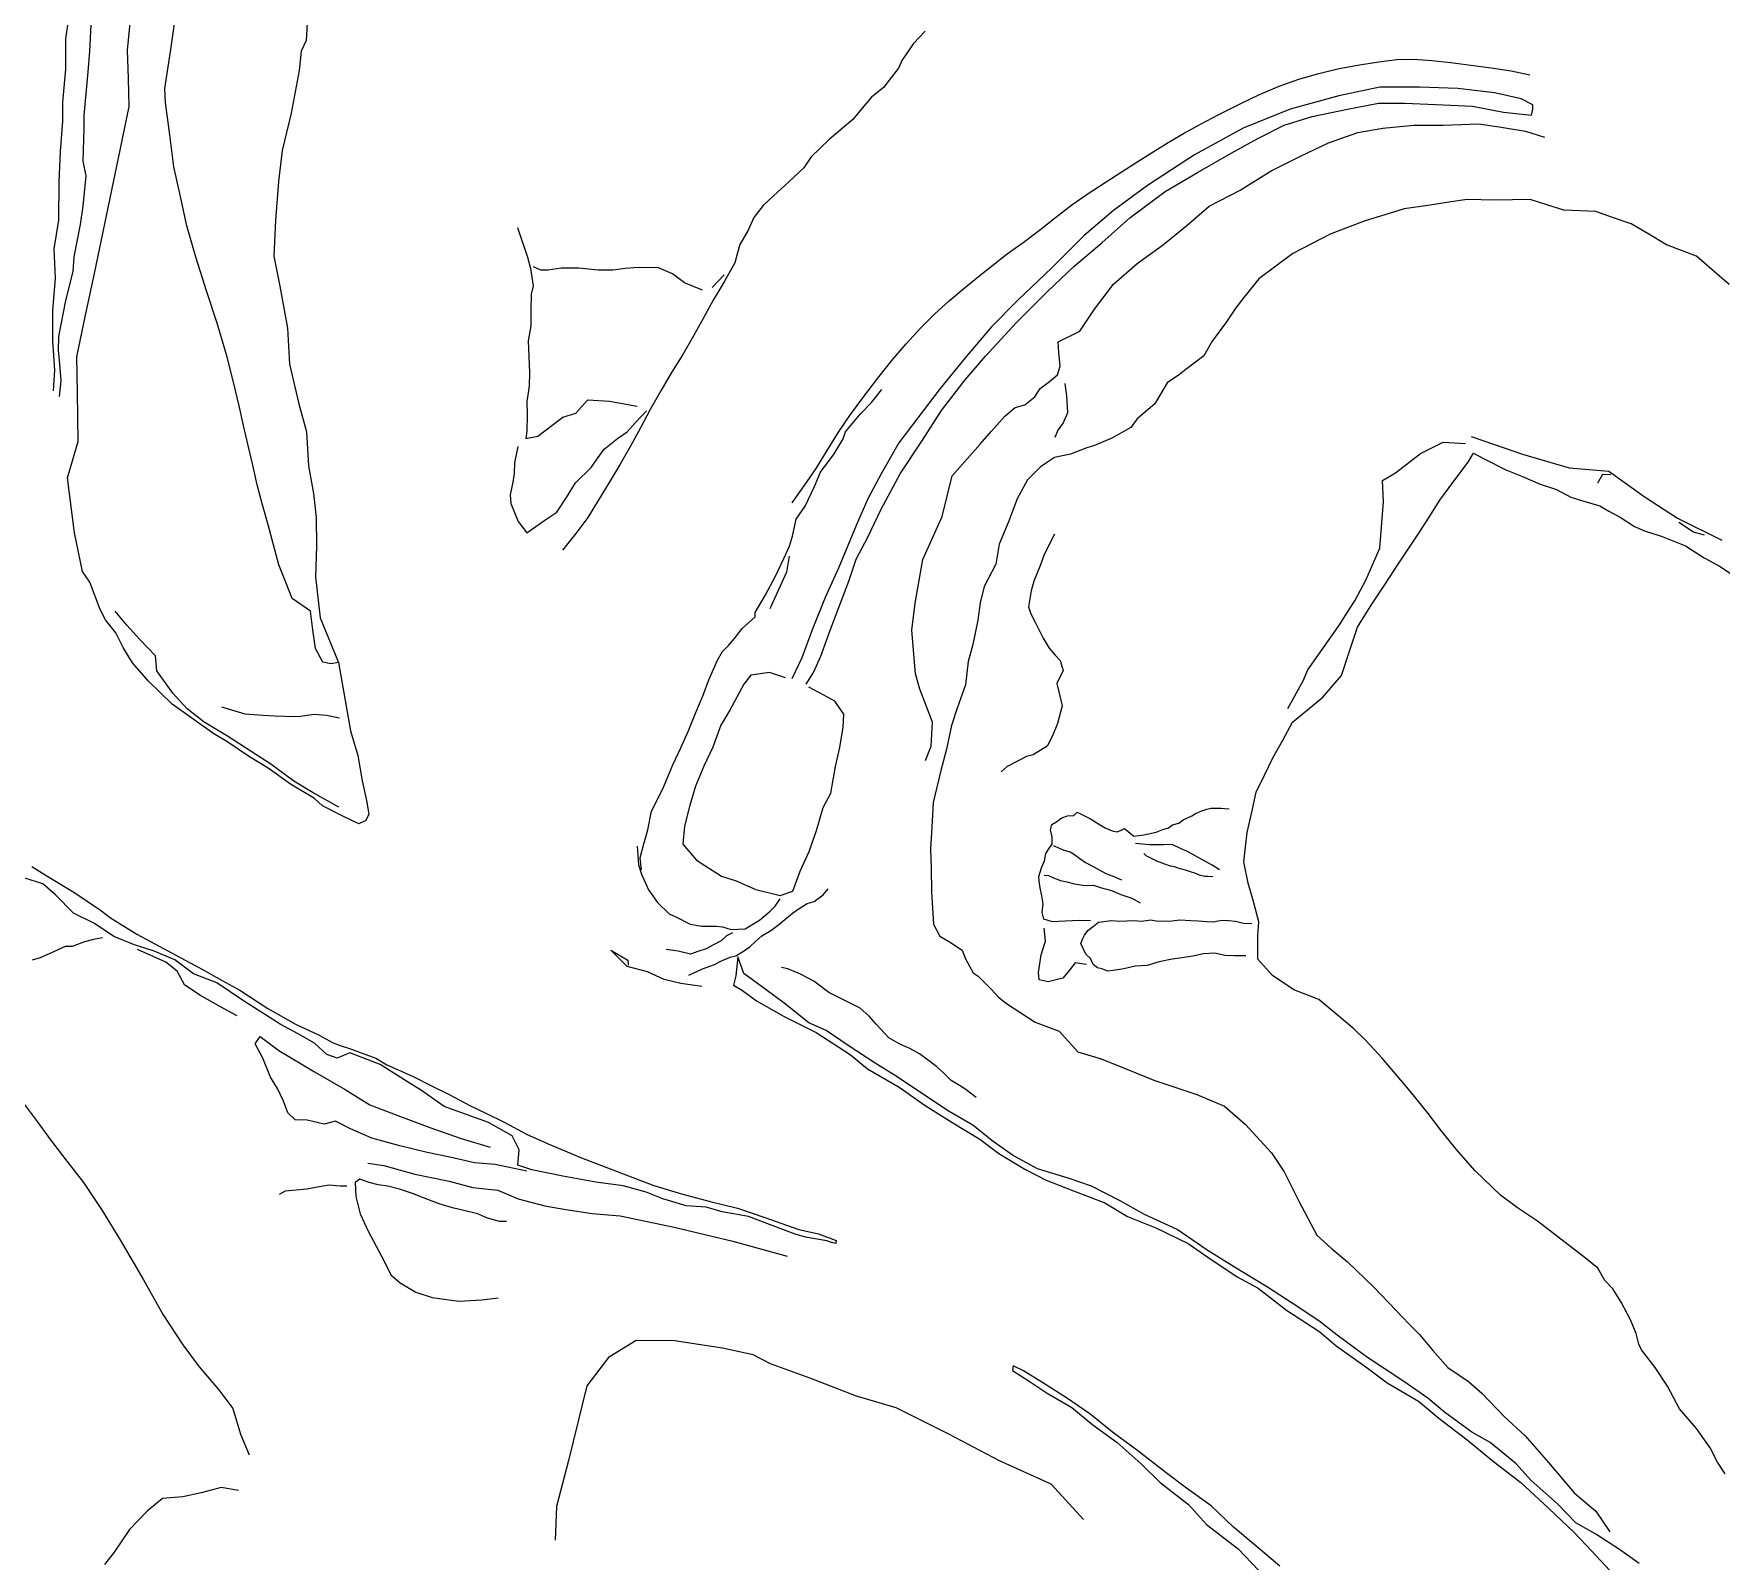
# Model space of a CAD drawing. Extents: x 683321 to 688873, y 7661944 to 7668387.
# Drawn here: x 686854.2 to 687141, y 7665844.4 to 7666104.1 of the extents above; entities that cross this region are included whole.
import ezdxf

# ---------------------------------------------------------------- set-up
doc = ezdxf.new("R2010")
doc.units = 0
doc.header["$MEASUREMENT"] = 0
doc.layers.add('01 CRESTA_Line', color=3, linetype='Continuous', lineweight=20)

msp = doc.modelspace()

# ---------------------------------------------------------------- linework, layer by layer
at = {"layer": '01 CRESTA_Line'}
for points in [[(686860.15, 7666106.74, 4106.37), (686859.64, 7666103.22, 4106.79), (686859.62, 7666098.04, 4107.28), (686859.11, 7666092.41, 4107.68), (686859.15, 7666089.18, 4108.08), (686858.75, 7666084.02, 4108.66), (686858.51, 7666078.88, 4109.19), (686858.46, 7666072.38, 4109.84), (686857.67, 7666067.52, 4110.45), (686857.88, 7666062.5, 4110.98), (686857.43, 7666057.03, 4111.65), (686857.42, 7666051.87, 4112.13), (686857.78, 7666046.88, 4112.65), (686857.56, 7666043.36, 4113.14)], [(686858.64, 7666042.42, 4113.04), (686858.92, 7666045.06, 4112.74), (686858.65, 7666047.9, 4112.46), (686858.44, 7666050.26, 4112.27), (686858.48, 7666052.61, 4112.19), (686859.68, 7666058.73, 4111.24), (686860.93, 7666063.66, 4110.28), (686861.13, 7666066.16, 4110.08), (686862.21, 7666071.62, 4109.33), (686862.63, 7666074.73, 4108.8), (686863.13, 7666079.91, 4108.13), (686862.67, 7666082.43, 4108.33), (686862.82, 7666087.96, 4107.51), (686862.81, 7666090.19, 4107.5), (686863.5, 7666097.58, 4106.58), (686863.75, 7666101.1, 4106.26), (686864.08, 7666106.66, 4105.73)], [(686900.78, 7666106.83, 4132.14), (686900.52, 7666102.94, 4132.47), (686899.66, 7666101.08, 4132.37), (686899.35, 7666097.82, 4132.31), (686897.98, 7666090.59, 4132.29), (686896.44, 7666084.24, 4132.03), (686895.83, 7666078.96, 4131.54), (686895.34, 7666072.36, 4130.88), (686895.04, 7666066.25, 4130.34), (686896.07, 7666061.14, 4129.77), (686897.36, 7666053.99, 4129.19), (686897.73, 7666047.9, 4128.93), (686899.31, 7666041.18, 4128.47), (686900.58, 7666036.39, 4128.12), (686900.96, 7666030.59, 4127.46), (686901.76, 7666025.9, 4127.17), (686902.22, 7666021.83, 4126.83), (686902.29, 7666017, 4126.22), (686902.14, 7666011.77, 4125.85), (686902.92, 7666004.79, 4125.19), (686906.05, 7665997.17, 4124.63), (686908.05, 7665985.6, 4124.89), (686909.3, 7665981.38, 4124.86), (686910.08, 7665977.09, 4124.86), (686910.79, 7665973.71, 4124.83), (686911.19, 7665971.43, 4124.71), (686910.67, 7665970.35, 4124.4), (686909.47, 7665969.79, 4123.89), (686906.74, 7665971.08, 4123.52), (686903.3, 7665972.84, 4123.16), (686901.97, 7665974.07, 4123.53), (686897.85, 7665976.5, 4122.93), (686894.08, 7665979.24, 4122.45), (686890.9, 7665981.14, 4122.08), (686887.04, 7665983.75, 4121.65), (686884.87, 7665985.06, 4121.18), (686881.11, 7665987.7, 4120.64), (686877.77, 7665990.11, 4120.06), (686873.72, 7665994, 4119.56), (686871.01, 7665997.14, 4119.07), (686869.43, 7665999.76, 4118.71), (686868.2, 7666002.22, 4119.11), (686866.45, 7666004.46, 4118.78), (686865.54, 7666006.17, 4117.41), (686863.76, 7666010.82, 4117.36), (686862.51, 7666012.67, 4117.36), (686861.17, 7666019.22, 4117.13), (686859.97, 7666028.6, 4116.59), (686861.77, 7666034.78, 4116.19), (686861.67, 7666043.09, 4115.65), (686861.57, 7666049.14, 4115.29), (686863.05, 7666056.23, 4114.85), (686864.54, 7666063.32, 4114.39), (686866.02, 7666070.4, 4113.87), (686867.5, 7666077.49, 4113.35), (686868.99, 7666084.58, 4112.77), (686870.47, 7666091.67, 4112.16), (686870.33, 7666096.48, 4111.77), (686870.18, 7666101.3, 4111.41), (686870.84, 7666108.12, 4110.96)], [(686906.05, 7665997.17, 4124.63), (686904.74, 7665996.94, 4124.66), (686903.38, 7665997.27, 4124.59), (686902.1, 7665999.56, 4124.68), (686901.69, 7666002.73, 4124.92), (686901.27, 7666005.9, 4125.15), (686898.16, 7666008.09, 4123.44), (686897.03, 7666010.94, 4123.38), (686895.9, 7666013.79, 4123.31), (686894.98, 7666017.18, 4122.81), (686894.06, 7666020.58, 4122.31), (686893.13, 7666023.98, 4121.81), (686892.21, 7666027.37, 4121.31), (686891.45, 7666030.73, 4121.36), (686890.68, 7666034.09, 4121.41), (686889.91, 7666037.45, 4121.46), (686889.15, 7666040.81, 4121.51), (686888.11, 7666045.07, 4121.96), (686887.07, 7666049.34, 4122.42), (686885.39, 7666054.89, 4122.01), (686883.62, 7666060.39, 4121.56), (686881.84, 7666065.89, 4121.24), (686880.28, 7666071.39, 4121.25), (686879.18, 7666076.41, 4120.62), (686878.07, 7666081.43, 4120.58), (686877.35, 7666086.89, 4120.47), (686876.63, 7666092.35, 4120.37), (686876.52, 7666094.78, 4120.31), (686877.56, 7666101.41, 4120.15), (686878.49, 7666108.13, 4120.12)], [(687005.75, 7666104.49, 4138.27), (687003.75, 7666102.41, 4138.55), (687001.76, 7666099.54, 4137.99), (687001.17, 7666098.21, 4137.42), (686999.99, 7666096.67, 4137.05), (686998.66, 7666094.95, 4136.95), (686996.63, 7666093.27, 4136.73), (686995.04, 7666091.41, 4136.42), (686993.46, 7666089.46, 4136.31), (686990.94, 7666087.41, 4135.85), (686989.35, 7666086.04, 4135.38), (686986.34, 7666083.16, 4135.08), (686985.12, 7666081.26, 4135.03), (686982.5, 7666078.86, 4134.68), (686979.98, 7666076.52, 4134.49), (686978.18, 7666074.88, 4133.85), (686976.61, 7666072.85, 4133.36), (686975.67, 7666070.68, 4133), (686974.22, 7666068.24, 4132.35), (686973.83, 7666066.82, 4132.27), (686973.41, 7666065.15, 4132.12), (686971.56, 7666061.91, 4131.87), (686969.72, 7666058.78, 4131.69), (686967.98, 7666055.64, 4131.47), (686966.28, 7666052.61, 4131.24), (686964.52, 7666049.57, 4130.97), (686962.64, 7666046.47, 4130.72), (686960.79, 7666043.34, 4130.48), (686959.02, 7666040.2, 4130.23), (686957.33, 7666037.08, 4129.98), (686955.64, 7666033.94, 4129.73), (686953.89, 7666030.9, 4129.44), (686952.01, 7666027.79, 4129.16), (686950.14, 7666024.7, 4128.9), (686948.38, 7666021.83, 4128.65), (686946.35, 7666019.11, 4128.36), (686944.07, 7666016.27, 4128.02)], [(686983.11, 7666024.34, 4130.15), (686985.18, 7666027.2, 4130.43), (686987.19, 7666030.19, 4130.7), (686989.1, 7666033.24, 4130.91), (686991.02, 7666036.32, 4131.15), (686993.06, 7666039.32, 4131.43), (686995.33, 7666042.39, 4131.76), (686997.7, 7666045.5, 4132.06), (687000.09, 7666048.53, 4132.4), (687002.51, 7666051.36, 4132.71), (687004.93, 7666054, 4133.02), (687007.37, 7666056.43, 4133.29), (687009.81, 7666058.68, 4133.55), (687012.27, 7666060.77, 4133.8), (687014.77, 7666062.78, 4134.02), (687017.23, 7666064.73, 4134.22), (687019.68, 7666066.64, 4134.39), (687022.37, 7666068.6, 4134.56), (687025.14, 7666070.7, 4134.83), (687027.9, 7666072.85, 4135.12), (687030.63, 7666074.98, 4135.38), (687033.41, 7666076.93, 4135.61), (687036.29, 7666078.78, 4135.87), (687039.18, 7666080.62, 4136.14), (687041.89, 7666082.36, 4136.38), (687044.49, 7666084.01, 4136.67), (687047.01, 7666085.6, 4136.91), (687049.63, 7666087.13, 4137.17), (687052.54, 7666088.67, 4137.47), (687055.76, 7666090.37, 4137.81), (687059.13, 7666092.1, 4138.2), (687062.53, 7666093.71, 4138.55), (687065.9, 7666095.16, 4138.85), (687069.23, 7666096.37, 4139.13), (687072.63, 7666097.31, 4139.4), (687076.09, 7666098.13, 4139.66), (687079.51, 7666098.8, 4139.92), (687082.82, 7666099.31, 4140.2), (687085.87, 7666099.71, 4140.46), (687088.76, 7666099.77, 4140.7), (687091.82, 7666099.53, 4140.9), (687095.07, 7666099.15, 4141.07), (687098.47, 7666098.7, 4141.25), (687101.93, 7666098.26, 4141.43), (687105.29, 7666097.75, 4141.59), (687108.49, 7666097.08, 4141.77)], [(686985.5, 7665993.5, 4130.09), (686986.75, 7665995.5, 4130.07), (686988, 7665998.25, 4130.18), (686989.5, 7666002.5, 4130.17), (686991.25, 7666007, 4130.22), (686992.75, 7666011, 4130.27), (686994, 7666014.75, 4130.26), (686996, 7666018.5, 4130.41), (686998.25, 7666023.25, 4130.6), (687001.5, 7666029.25, 4130.99), (687005.25, 7666035, 4131.53), (687008.5, 7666040, 4131.9), (687012.5, 7666045.25, 4132.16), (687016, 7666049.25, 4132.52), (687021.25, 7666055, 4133.08), (687026.5, 7666060.25, 4133.62), (687031, 7666064.5, 4134.27), (687035.75, 7666068.5, 4134.67), (687040.5, 7666072.75, 4134.99), (687046.5, 7666077.25, 4135.49), (687052, 7666080.5, 4135.84), (687057.75, 7666083.75, 4136.33), (687062.25, 7666086.25, 4136.74), (687066.75, 7666088.5, 4137.02), (687071.5, 7666090, 4137.41), (687077.5, 7666091.25, 4137.82), (687082.75, 7666092.25, 4138.21), (687087.25, 7666092.25, 4138.64), (687093.75, 7666092, 4138.97), (687098.75, 7666091.75, 4138.98), (687104, 7666090.75, 4139.43), (687108.75, 7666090.25, 4139.47), (687109, 7666091.25, 4139.55), (687109, 7666092, 4139.6), (687107, 7666093, 4139.53), (687102.5, 7666094, 4139.49), (687096.25, 7666094.75, 4139.17), (687089.75, 7666095, 4138.79), (687083, 7666095, 4138.25), (687076, 7666093.5, 4137.68), (687067.75, 7666091.25, 4137.14), (687059.75, 7666088, 4136.44), (687051.5, 7666083.5, 4135.85), (687043.5, 7666078.25, 4135.36), (687037.75, 7666074, 4134.97), (687032.75, 7666069.75, 4134.5), (687027.25, 7666064.25, 4133.96), (687021.5, 7666058.75, 4133.49), (687017, 7666054.25, 4132.9), (687012.5, 7666049, 4132.28), (687008.25, 7666043.75, 4131.84), (687004.5, 7666038.75, 4131.61), (687001.25, 7666034.5, 4131.29), (686998.25, 7666029.25, 4130.89), (686996, 7666025, 4130.77), (686994, 7666020.5, 4130.5), (686991, 7666013.25, 4130.26), (686988.75, 7666008.25, 4130.32), (686986.5, 7666002.75, 4130.23), (686984.75, 7665998, 4130.22), (686983.08, 7665994.39, 4130.15)], [(687005.78, 7665980.55, 4141.43), (687006.76, 7665982.98, 4142.07), (687006.99, 7665987.06, 4142.57), (687004.82, 7665992.63, 4143.11), (687004.1, 7665995.25, 4142.78), (687003.47, 7666002.67, 4142.06), (687004.02, 7666007.3, 4142.15), (687005.33, 7666014.68, 4142.84), (687008.59, 7666022.03, 4141.87), (687010.29, 7666028.9, 4142.22), (687015.05, 7666034.32, 4142.52), (687016.98, 7666036.5, 4143.17), (687019.27, 7666039.05, 4143.25), (687021.01, 7666040.52, 4143.23), (687022.69, 7666041, 4143.32), (687024.38, 7666042.37, 4143.57), (687025.28, 7666043.77, 4143.73), (687026.87, 7666044.95, 4143.68), (687028.23, 7666046.11, 4143.78), (687028.67, 7666047.54, 4142.87), (687028.42, 7666049.9, 4141.73), (687028.32, 7666051.7, 4140.79), (687032, 7666053.5, 4139.96), (687034.5, 7666057.25, 4139.67), (687037.75, 7666061.5, 4139.81), (687041.75, 7666065, 4139.95), (687046.25, 7666068.25, 4139.94), (687050.25, 7666071.5, 4139.95), (687054, 7666074.75, 4139.87), (687059.25, 7666077.5, 4139.89), (687064.5, 7666080.75, 4139.86), (687069.5, 7666083.25, 4139.79), (687074.25, 7666085.5, 4139.82), (687079.25, 7666087.25, 4139.82), (687083.5, 7666088, 4139.9), (687088.75, 7666088.5, 4139.89), (687093.75, 7666088.5, 4139.89), (687099.75, 7666088.75, 4139.94), (687103.25, 7666088.25, 4139.99), (687107.75, 7666087.5, 4140.06), (687111, 7666086.5, 4140.11)], [(687142.38, 7666061.42, 4149.99), (687139.88, 7666063.6, 4150.01), (687136.83, 7666066.23, 4149.99), (687131.69, 7666068.19, 4149.87), (687128.7, 7666069.97, 4149.8), (687125.72, 7666071.74, 4149.75), (687122.7, 7666072.79, 4149.71), (687119.68, 7666073.83, 4149.68), (687114.26, 7666074.09, 4149.68), (687111.39, 7666074.99, 4149.73), (687108.53, 7666075.89, 4149.8), (687105.52, 7666075.82, 4149.85), (687102.51, 7666075.76, 4149.91), (687097.85, 7666075.89, 4149.96), (687094.71, 7666075.41, 4149.97), (687091.57, 7666074.93, 4149.95), (687087.14, 7666074.32, 4149.87), (687083.83, 7666073.31, 4149.84), (687080.51, 7666072.29, 4149.88), (687077.52, 7666071.13, 4149.95), (687074.53, 7666069.97, 4150.03), (687071.36, 7666068.35, 4150.1), (687068.2, 7666066.73, 4150.14), (687065.31, 7666064.56, 4150.16), (687062.43, 7666062.38, 4150.16), (687059.87, 7666059.25, 4150.11), (687058.5, 7666057.47, 4150.07), (687056.94, 7666055.07, 4150), (687054.51, 7666051.78, 4149.9), (687053.11, 7666049.3, 4149.84), (687049.81, 7666046.8, 4149.77), (687048.96, 7666046.15, 4149.75), (687046.86, 7666044.73, 4149.68), (687045.55, 7666042.51, 4149.58), (687044.75, 7666041.15, 4149.54), (687041.78, 7666038.58, 4149.41), (687040.65, 7666037.15, 4149.35), (687037.43, 7666035.32, 4149.27), (687034.5, 7666034.1, 4149.23), (687033.18, 7666033.69, 4149), (687030.4, 7666032.61, 4148.95), (687027.73, 7666032.05, 4149.05), (687025.32, 7666030.44, 4148.28), (687023.13, 7666028.23, 4147.86), (687021.35, 7666024.98, 4147.5), (687019.87, 7666021.08, 4147.37), (687018.28, 7666017.31, 4147.2), (687017.72, 7666013.91, 4147.1), (687015.76, 7666010.09, 4147.05), (687015.07, 7666007.33, 4146.73), (687014.7, 7666004.4, 4146.93), (687013.83, 7666000.23, 4146.34), (687013.05, 7665997.35, 4146.39), (687012.56, 7665993.41, 4145.89), (687011.19, 7665989.45, 4145.58), (687010.19, 7665986.49, 4145.23), (687009.38, 7665982.44, 4144.4), (687008.39, 7665978.81, 4144.28), (687007.06, 7665973.41, 4143.65), (687006.87, 7665969.2, 4143.19), (687006.61, 7665965.54, 4143.15), (687006.77, 7665962.22, 4142.31), (687006.83, 7665958.19, 4142.09), (687007.14, 7665952.7, 4141.34), (687008.24, 7665950.68, 4141.35), (687009.84, 7665949.7, 4142.05), (687011.99, 7665948.3, 4142.64), (687012.6, 7665946.79, 4142.69), (687013.91, 7665944.41, 4142.47), (687014.75, 7665943.87, 4142.64), (687017.02, 7665941.59, 4142.88), (687018.2, 7665940.31, 4143.05), (687019.52, 7665939.21, 4142.64), (687024.4, 7665936.07, 4142.41), (687028.52, 7665934.54, 4143.11), (687031.68, 7665931.02, 4142.59), (687035.64, 7665929.83, 4143.42), (687040.01, 7665928.09, 4144.18), (687044.61, 7665926.17, 4144.57), (687051.87, 7665923.75, 4145.15), (687056.58, 7665921.78, 4145.53), (687060.17, 7665918.67, 4145.61), (687064.57, 7665913.85, 4145.64), (687066.74, 7665910.63, 4145.59), (687068.08, 7665907.88, 4145.53), (687069.2, 7665905.65, 4145.9), (687072.26, 7665899.86, 4145.9), (687074.72, 7665897.65, 4145.85), (687077.51, 7665895.33, 4145.8), (687081.98, 7665891.02, 4145.84), (687085.76, 7665887.05, 4145.44), (687087.92, 7665884.75, 4145.41), (687089.75, 7665882.95, 4145.39), (687092, 7665880.25, 4145.36), (687094.53, 7665877.38, 4145.28), (687098.04, 7665875, 4145.23), (687100.31, 7665872.99, 4145.12), (687104.14, 7665869.03, 4144.94), (687107.67, 7665865.72, 4145.11), (687111.65, 7665861.2, 4145.42), (687115.99, 7665856.06, 4146.03), (687119.67, 7665852.95, 4146.6), (687122.09, 7665849.42, 4146.78)], [(686936.43, 7666071.13, 4131.24), (686938.17, 7666066.07, 4131.21), (686938.65, 7666064.18, 4132.11), (686939.09, 7666061.23, 4132.34), (686938.76, 7666059.79, 4132.45), (686938.7, 7666057.05, 4133.07), (686938.71, 7666054.44, 4133.14), (686938.24, 7666051.84, 4133.25), (686938.39, 7666049.17, 4133.62), (686938.47, 7666046.49, 4133.7), (686938.41, 7666044.16, 4133.87), (686938.01, 7666041.56, 4133.84), (686938.09, 7666039.23, 4133.01), (686938.06, 7666036.49, 4132.57), (686937.85, 7666035.28, 4132.42), (686939.89, 7666035.67, 4131.57), (686942.03, 7666037.29, 4130.65), (686944.18, 7666038.9, 4130.54), (686946.38, 7666039.55, 4130.5), (686948.4, 7666041.86, 4130.45), (686952.11, 7666041.59, 4130.42), (686956.8, 7666040.75, 4130.4)], [(686967.87, 7666060.46, 4131.61), (686964.85, 7666061.72, 4131.88), (686962.77, 7666063.23, 4131.81), (686960.41, 7666064.27, 4131.36), (686956.93, 7666064.31, 4131.52), (686954.83, 7666064.14, 4131.55), (686952.67, 7666063.89, 4131.56), (686950.13, 7666063.87, 4131.44), (686946.86, 7666064.2, 4131.41), (686943.88, 7666064.19, 4131.41), (686941.65, 7666063.88, 4131.78), (686940.41, 7666063.88, 4131.98), (686939.16, 7666064.42, 4131.74)], [(686969.53, 7666060.94, 4131.3), (686971.57, 7666063.11, 4130.44)], [(686957.52, 7665961.92, 4131.61), (686957.3, 7665963.96, 4132.45), (686957.94, 7665966.36, 4131.68), (686958.58, 7665968.77, 4131.04), (686959.2, 7665971.89, 4130.76), (686961.14, 7665975.7, 4130.04), (686962.84, 7665979.81, 4130.29), (686964.18, 7665982.68, 4130.2), (686965.46, 7665985.46, 4130.38), (686966.76, 7665988.7, 4129.73), (686967.98, 7665991.65, 4129.63), (686968.98, 7665994.23, 4130), (686970.42, 7665997.57, 4130.13), (686971.28, 7665999.05, 4130.06), (686972.29, 7666000.08, 4130.33), (686973.31, 7666001.27, 4130.15), (686974.64, 7666002.96, 4130.13), (686976.85, 7666004.97, 4130.16), (686976.81, 7666005.66, 4130.16), (686978.56, 7666008.58, 4130.07), (686980.32, 7666011.85, 4130.16), (686981.7, 7666014.85, 4130.22), (686982.66, 7666016.94, 4130.3), (686983.21, 7666018.66, 4130.18), (686983.82, 7666021.56, 4129.96), (686985.33, 7666023.75, 4129.95), (686986.9, 7666027.11, 4130.03), (686987.93, 7666029.56, 4130.36), (686990.26, 7666032.66, 4130.73), (686991.78, 7666035.2, 4130.71), (686992.21, 7666036.38, 4131.05), (686994.74, 7666039.48, 4131.44), (686996.63, 7666041.4, 4131.3), (686998.39, 7666043.58, 4131.4)], [(687029.45, 7666044.64, 4143.93), (687029.72, 7666042.49, 4144.14), (687029.89, 7666039.63, 4144.27), (687029.19, 7666037.93, 4144.76), (687028.25, 7666036.67, 4145.11), (687027.74, 7666035.42, 4145.68)], [(686936.52, 7666033.9, 4131.85), (686935.96, 7666031.13, 4130.23), (686935.88, 7666029.33, 4128.74), (686935.64, 7666027.82, 4128.6), (686935.2, 7666025.7, 4128.4), (686935.33, 7666024.2, 4128.26), (686936.59, 7666021.15, 4127.96), (686938.04, 7666019.22, 4127.74), (686941.08, 7666021.38, 4127.4), (686943.13, 7666022.77, 4127.61), (686944.79, 7666025.21, 4127.86), (686946.3, 7666027.73, 4128.1), (686948.97, 7666030.31, 4128.42), (686950, 7666031.81, 4128.57), (686951.18, 7666033.43, 4128.74), (686953.43, 7666035.28, 4129.48), (686955.06, 7666036.39, 4129.86), (686956.53, 7666037.97, 4130.04), (686958.35, 7666039.96, 4130.55)], [(687098.52, 7666035.63, 4159.72), (687100.47, 7666034.95, 4159.42), (687107.24, 7666032.62, 4159.34), (687115.17, 7666030.25, 4159.42), (687121.93, 7666029.72, 4159.61), (687127.93, 7666025.4, 4159.24), (687133.6, 7666021.75, 4159.31), (687141.09, 7666017.99, 4160.08)], [(687141.7, 7665859.27, 4160.99), (687140.38, 7665861.25, 4160.94), (687139.13, 7665863.69, 4160.54), (687136.83, 7665866.96, 4160.39), (687133.93, 7665870.3, 4160.32), (687131.87, 7665874.17, 4161.05), (687129.8, 7665877.34, 4161.13), (687127.45, 7665880.36, 4160.98), (687127.02, 7665881.3, 4161.08), (687126.57, 7665883.12, 4161.24), (687125.56, 7665885.45, 4161.4), (687124, 7665888.43, 4161.66), (687122.6, 7665890.73, 4162.02), (687121.21, 7665892.13, 4161.74), (687120.04, 7665894.25, 4162.07), (687117.65, 7665896.14, 4162.59), (687113.73, 7665899.19, 4162.13), (687109.81, 7665902.23, 4161.67), (687106.38, 7665904.49, 4161.72), (687103.51, 7665906.66, 4162.01), (687099.18, 7665910.76, 4162.08), (687095.97, 7665914.47, 4162.07), (687093.36, 7665917.67, 4162.11), (687091.03, 7665920.73, 4161.88), (687088.16, 7665924.34, 4161.65), (687083.37, 7665929.93, 4161.39), (687080.61, 7665932.93, 4161.2), (687078.56, 7665934.93, 4161.17), (687075.72, 7665937.28, 4160.98), (687072.63, 7665939.9, 4161.18), (687068.35, 7665941.54, 4161.01), (687064.75, 7665944, 4161.2), (687062.27, 7665946.77, 4161.8), (687062.24, 7665950.7, 4161.23), (687062.43, 7665953.09, 4160.97), (687061.54, 7665956.56, 4161.73), (687060.64, 7665959.7, 4161.93), (687059.88, 7665963.3, 4161.85), (687060.43, 7665968.29, 4162.03), (687061.22, 7665971.73, 4161.98), (687062, 7665975.17, 4161.93), (687063.41, 7665978.06, 4161.98), (687064.82, 7665980.96, 4162.04), (687066.48, 7665983.99, 4162.08), (687068.13, 7665987.02, 4162.11), (687070.72, 7665989.16, 4162.14), (687073.3, 7665991.31, 4162.17), (687076.48, 7665994.99, 4162.23), (687077.84, 7665999.09, 4162.11), (687079.2, 7666003.18, 4161.98), (687081.65, 7666007.1, 4161.39), (687083.87, 7666010.5, 4161.43), (687086.08, 7666013.9, 4161.47), (687087.79, 7666016.46, 4161.54), (687089.51, 7666019.02, 4161.61), (687091.35, 7666021.9, 4161.64), (687093.19, 7666024.78, 4161.66), (687095.59, 7666028.01, 4161.58), (687097.99, 7666031.24, 4161.5), (687098.9, 7666032.75, 4161.34), (687100.71, 7666031.8, 4161.71), (687104.41, 7666029.92, 4161.2), (687107.25, 7666028.78, 4161.43), (687110.25, 7666027.49, 4161.39), (687113, 7666026.57, 4160.97), (687115.43, 7666025.29, 4161.34), (687117.67, 7666024.63, 4161.51), (687120.39, 7666023.82, 4161.23), (687121.93, 7666022.92, 4161.16), (687123.85, 7666021.91, 4161.3), (687126.25, 7666020.33, 4161.12), (687127.99, 7666019.58, 4161.24), (687130.95, 7666018.58, 4161.55), (687134.96, 7666017.03, 4161.62), (687138.09, 7666014.99, 4161.5), (687140.73, 7666013.56, 4161.51), (687143.21, 7666011.92, 4161.79)], [(687067.35, 7665989.39, 4159.93), (687069.96, 7665994.06, 4159.63), (687070.74, 7665995.94, 4159.77), (687076.01, 7666003.44, 4159.61), (687078.81, 7666007.8, 4159.61), (687080.6, 7666011.21, 4159.6), (687082.99, 7666016.63, 4159.71), (687083.63, 7666024.49, 4159.72), (687083.42, 7666028.13, 4159.65), (687085.64, 7666029.41, 4159.66), (687089.88, 7666032.74, 4159.7), (687093.74, 7666034.66, 4160.14), (687097.56, 7666034.43, 4160.78)], [(687122.27, 7666029.09, 4160.09), (687120.85, 7666029.12, 4159.99), (687119.96, 7666027.65, 4159.82)], [(687138.16, 7666018.86, 4159.87), (687136.27, 7666019.33, 4159.7), (687133.8, 7666020.98, 4159.44)], [(687027.7, 7666019.01, 4148.73), (687025.93, 7666015.54, 4148.6), (687025.35, 7666013.81, 4148.56), (687024.18, 7666010.99, 4148.61), (687023.75, 7666009.36, 4148.49), (687023.29, 7666006.65, 4148.59), (687023.68, 7666005.45, 4148.48), (687024.48, 7666003.91, 4148.56), (687025.79, 7666001.3, 4148.55), (687026.82, 7665999.65, 4148.32), (687027.81, 7665998.46, 4148.18), (687028.69, 7665997.52, 4148.24), (687029.15, 7665995.82, 4148.16), (687028.12, 7665993.61, 4148.74), (687028.49, 7665992, 4147.97), (687029.03, 7665989.83, 4147.24), (687028.24, 7665986.83, 4147.14), (687027.35, 7665984.7, 4146.75), (687026.46, 7665982.97, 4146.38), (687024.09, 7665981.47, 4146.39), (687022.94, 7665981.2, 4146.18), (687019.67, 7665979.49, 4146.63), (687018.62, 7665978.58, 4146.09)], [(686982.62, 7666015.25, 4130.27), (686982.19, 7666012.53, 4130.27), (686980.77, 7666009.41, 4130.23), (686979.34, 7666006.3, 4130.19)], [(686906.11, 7665972.61, 4123.93), (686901.7, 7665975.06, 4123.41), (686898.45, 7665977.01, 4122.88), (686894.55, 7665979.9, 4122.41), (686891.21, 7665982.04, 4122), (686887.15, 7665984.68, 4121.24), (686883.19, 7665987.04, 4120.79), (686880.34, 7665989.34, 4120.31), (686877.88, 7665991.96, 4119.9), (686875.18, 7665995.76, 4118.96), (686874.93, 7665998.34, 4118.85), (686872.26, 7666001.08, 4118.86), (686870.08, 7666003.56, 4119.16), (686868.06, 7666005.94, 4118.83)], [(686981.99, 7665994.59, 4130.2), (686979.29, 7665995.49, 4130.18), (686976.11, 7665995.03, 4130.02), (686974.91, 7665993.48, 4129.73), (686972.53, 7665989.07, 4130.01), (686971.03, 7665986.54, 4130.07), (686969.64, 7665982.78, 4130.1), (686968.1, 7665979.54, 4130.12), (686966.69, 7665976.16, 4130.21), (686965.69, 7665972.7, 4130.17), (686964.84, 7665969.39, 4130.41), (686964.56, 7665966.3, 4130.66), (686966.87, 7665963.6, 4130.38), (686971.14, 7665960.88, 4130.39), (686973.63, 7665960.09, 4130.31), (686976.96, 7665958.62, 4130.33), (686981.06, 7665957.57, 4130.34), (686983.24, 7665958.31, 4130.37), (686984.47, 7665961.7, 4130.34), (686986.01, 7665965.09, 4130.21), (686987.24, 7665968.65, 4130.19), (686988.37, 7665972.56, 4130.1), (686989.71, 7665974.97, 4130.26), (686990.47, 7665979.51, 4130.4), (686991.21, 7665982.74, 4130.23), (686991.82, 7665986.21, 4130.09), (686991.93, 7665988.4, 4130.17), (686990.36, 7665990.64, 4130.16), (686988.52, 7665991.64, 4129.95), (686985.95, 7665992.98, 4129.95)], [(686886.13, 7665989.64, 4121.81), (686890.14, 7665988.45, 4122.04), (686893.18, 7665988.26, 4122.4), (686895.19, 7665988.11, 4122.63), (686896.89, 7665988.08, 4122.72), (686899.17, 7665988.02, 4122.71), (686901.87, 7665988.38, 4122.94), (686904.01, 7665988.24, 4122.93), (686906.22, 7665987.8, 4122.78)], [(687033.83, 7665953.27, 4153.53), (687032.03, 7665953.32, 4153.13), (687029.51, 7665953.2, 4152.59), (687027.34, 7665953.1, 4151.89), (687025.9, 7665953.57, 4151.18), (687025.63, 7665954.68, 4151.2), (687025.77, 7665956.16, 4151.56), (687025.54, 7665957.53, 4151.94), (687025.29, 7665958.86, 4151.91), (687025.09, 7665960.03, 4151.81), (687025.05, 7665960.8, 4151.93), (687025.49, 7665962.31, 4151.91), (687025.98, 7665963.49, 4152.11), (687026.26, 7665964.74, 4152.52), (687026.87, 7665965.7, 4151.98), (687027.33, 7665966.28, 4152.06), (687027.31, 7665967.58, 4151.43), (687027.04, 7665968.73, 4150.52), (687027.24, 7665969.66, 4149.84), (687027.92, 7665970.07, 4149.87), (687028.97, 7665970.78, 4150.28), (687029.93, 7665971.12, 4150.64), (687031.01, 7665971.19, 4150.63), (687031.58, 7665971.74, 4151.36), (687033.93, 7665970.55, 4152.88), (687034.9, 7665969.96, 4153.41), (687036.29, 7665969.08, 4154.17), (687037.49, 7665968.59, 4154.96), (687038.34, 7665968.42, 4155.5), (687039.06, 7665968.69, 4155.88), (687039.6, 7665968.95, 4156.21), (687041.16, 7665967.64, 4157.42), (687042.86, 7665967.87, 4157.98), (687044.97, 7665968.35, 4158.71), (687046.12, 7665968.8, 4158.86), (687047.08, 7665969.07, 4159.08), (687047.77, 7665969.6, 4159.25), (687048.85, 7665969.9, 4159.61), (687049.55, 7665970.43, 4159.69), (687050.19, 7665970.74, 4159.84), (687051.04, 7665971.15, 4160.25), (687051.66, 7665971.54, 4160.32), (687052.73, 7665971.96, 4160.45), (687053.57, 7665972.26, 4160.73), (687054.33, 7665972.44, 4160.99), (687055.07, 7665972.4, 4161), (687055.95, 7665972.41, 4160.91), (687057.4, 7665972.33, 4161.06)], [(686956.79, 7665965.95, 4131.06), (686957.02, 7665962.79, 4131.48), (686957.51, 7665961.22, 4131.3), (686958.69, 7665958.54, 4131.1), (686960.25, 7665956.4, 4131.35), (686962.2, 7665954.49, 4131.43), (686963.38, 7665953.96, 4131.24), (686965.78, 7665952.69, 4131.45), (686967.75, 7665952.38, 4131.44), (686970.23, 7665952.38, 4130.95), (686971.3, 7665952.23, 4130.64), (686972.78, 7665951.8, 4130.26), (686975.16, 7665951.92, 4129.6), (686977.6, 7665953.41, 4129.8), (686979.38, 7665954.92, 4129.47), (686980.22, 7665955.79, 4130.16), (686981.11, 7665957.04, 4130.38)], [(687027.54, 7665966.1, 4152.07), (687028.52, 7665965.65, 4152.49), (687029.27, 7665965.31, 4152.85), (687030.36, 7665964.99, 4152.89), (687030.95, 7665964.65, 4153), (687032, 7665963.88, 4153.19), (687033, 7665963.2, 4153.25), (687034.4, 7665962.43, 4153.43), (687036.42, 7665961.32, 4153.62), (687037.7, 7665960.86, 4153.76), (687039.07, 7665960.22, 4153.97)], [(687055.75, 7665961.95, 4158.96), (687054.49, 7665962.72, 4158.84), (687053.87, 7665963.08, 4158.82), (687052.77, 7665963.72, 4158.64), (687051.21, 7665964.58, 4158.32), (687050.3, 7665965.05, 4158.21), (687049.25, 7665965.52, 4158.07), (687047.7, 7665966.26, 4157.85), (687046.22, 7665966.21, 4157.72), (687043.88, 7665966.19, 4157.18), (687041.47, 7665966.43, 4156.74)], [(687054.59, 7665960.78, 4158.33), (687053.75, 7665960.82, 4158.31), (687053.27, 7665960.83, 4158.32), (687052.37, 7665961.06, 4158.23), (687051.57, 7665961.4, 4158.08), (687050.81, 7665961.63, 4158.08), (687049.95, 7665961.87, 4157.91), (687049.04, 7665962.11, 4157.76), (687048.11, 7665962.44, 4157.64), (687047.39, 7665962.57, 4157.58), (687046.46, 7665962.89, 4157.41), (687045.12, 7665963.43, 4156.96), (687043.29, 7665964.32, 4156.33), (687042.89, 7665964.74, 4156.35)], [(686853.92, 7665962.51, 4120.97), (686856.66, 7665960.83, 4121.29), (686861.05, 7665958.14, 4121.72), (686865.58, 7665955.08, 4122.02), (686867.27, 7665953.76, 4122.29), (686871.74, 7665950.99, 4122.51), (686874.09, 7665949.76, 4122.82), (686878.48, 7665947.39, 4123.46), (686883.06, 7665944.95, 4123.98), (686886.15, 7665943.21, 4124.22), (686889.24, 7665941.47, 4124.46), (686894.01, 7665938.36, 4124.99), (686898.86, 7665935.65, 4125.57), (686902.64, 7665933.9, 4125.86), (686905.11, 7665932.55, 4125.95), (686906.31, 7665932.08, 4126.05), (686907.91, 7665931.59, 4126.29), (686912.39, 7665929.91, 4126.45), (686914.24, 7665928.79, 4126.8), (686918.63, 7665926.9, 4127), (686921.93, 7665925.17, 4127.37), (686924.83, 7665923.73, 4127.93), (686928.46, 7665921.83, 4127.76), (686931.18, 7665920.55, 4128.8), (686934.2, 7665919.04, 4128.86), (686938.11, 7665916.96, 4129.36), (686942.05, 7665915.2, 4129.68), (686947.33, 7665913, 4130.21), (686950.72, 7665911.7, 4130.47), (686954.11, 7665910.4, 4130.73), (686959.59, 7665908.3, 4131.19), (686964.3, 7665906.87, 4131.44), (686969.19, 7665905.56, 4131.74), (686973.84, 7665904.45, 4132.06), (686978.64, 7665902.78, 4132.46), (686982.14, 7665901.57, 4132.73), (686984.25, 7665900.8, 4133.07), (686987.59, 7665900.07, 4133.2), (686988.97, 7665899.56, 4133.34), (686990.61, 7665898.93, 4133.25), (686990.52, 7665898.41, 4133.27), (686989.8, 7665898.6, 4133.25), (686989.04, 7665898.89, 4133.32), (686985.4, 7665899.52, 4133.01), (686983.64, 7665900.02, 4132.92), (686979.73, 7665901.48, 4132.49), (686975.73, 7665903.03, 4132.28), (686971.24, 7665903.79, 4131.92), (686968.51, 7665904.58, 4131.7), (686965.12, 7665904.86, 4131.32), (686961.16, 7665906.05, 4131.09), (686958.33, 7665907.14, 4131.11), (686954.38, 7665908.26, 4130.98), (686949.76, 7665908.85, 4130.33), (686944.15, 7665909.89, 4129.95), (686938.89, 7665910.96, 4129.43), (686936.48, 7665911.74, 4129.14), (686936.71, 7665914.35, 4129.02), (686935.54, 7665916.74, 4129.09), (686931.55, 7665918.97, 4128.53), (686923.99, 7665921.72, 4127.48), (686920.15, 7665924.46, 4127.16), (686917.16, 7665926.33, 4126.97), (686913.11, 7665928.88, 4126.67), (686907.93, 7665930.86, 4126.21), (686905.81, 7665929.93, 4126.13), (686904.07, 7665930.57, 4125.94), (686901.98, 7665932.51, 4125.87), (686899.05, 7665934.12, 4125.54), (686896.13, 7665935.72, 4125.21), (686893, 7665937.69, 4124.83), (686889.86, 7665939.65, 4124.44), (686885.37, 7665942.73, 4123.87), (686881.39, 7665944.28, 4123.55), (686878.21, 7665946.62, 4123.14), (686874.73, 7665948.1, 4122.78), (686871.17, 7665949.24, 4122.44), (686867.86, 7665950.61, 4122.09), (686864.55, 7665952.83, 4121.74), (686861, 7665954.56, 4121.42), (686857.92, 7665957.71, 4121.13), (686855.8, 7665959.58, 4121.06), (686852.58, 7665960.56, 4120.79)], [(687025.97, 7665961.02, 4152.15), (687026.68, 7665960.96, 4152.24), (687027.52, 7665960.58, 4152.42), (687028.73, 7665960.15, 4152.62), (687029.81, 7665959.93, 4152.81), (687031.09, 7665959.54, 4152.91), (687032.94, 7665959.29, 4153.12), (687034.36, 7665959.32, 4153.17), (687035.7, 7665958.91, 4153.44), (687037.37, 7665958.41, 4153.83), (687038.97, 7665957.77, 4154.14), (687040.83, 7665957.13, 4154.84), (687042.27, 7665956.35, 4155.07)], [(686965.54, 7665944.04, 4128.37), (686967.91, 7665945.1, 4128.87), (686969.93, 7665945.84, 4129.35), (686971.1, 7665946.48, 4129.45), (686972.61, 7665947.08, 4129.8), (686973.56, 7665947.34, 4130.02), (686974.84, 7665948.11, 4130.37), (686975.97, 7665948.9, 4130.34), (686976.94, 7665949.81, 4130.38), (686977.98, 7665950.71, 4130.34), (686979.51, 7665951.62, 4130.35), (686980.85, 7665952.66, 4130.55), (686983.17, 7665954.59, 4130.6), (686984.32, 7665955.35, 4130.68), (686985.65, 7665956.23, 4130.69), (686986.87, 7665956.54, 4130.4), (686988.38, 7665957.69, 4130.73), (686989.25, 7665958.71, 4130.63)], [(687033.14, 7665945.87, 4153.83), (687031.2, 7665946.15, 4153.33), (687030.03, 7665944.63, 4151.83), (687029.11, 7665943.51, 4150.76), (687026.64, 7665942.91, 4149.2), (687025.11, 7665943.22, 4148.61), (687025, 7665944.47, 4148.65), (687025.44, 7665947.49, 4150.16), (687026.17, 7665949.84, 4150.92), (687025.94, 7665952.03, 4150.76)], [(687060.24, 7665947.3, 4161.73), (687058.32, 7665947.33, 4161.13), (687056.73, 7665947.4, 4160.64), (687054.88, 7665947.79, 4160.09), (687053.02, 7665947.68, 4159.55), (687051.21, 7665947.29, 4158.76), (687049.03, 7665946.92, 4157.84), (687047.71, 7665946.74, 4157.56), (687045.51, 7665946.31, 4157.03), (687043.46, 7665945.71, 4156.4), (687041.42, 7665945.57, 4155.56), (687039.48, 7665945.12, 4154.7), (687037.69, 7665944.83, 4154.26), (687036.76, 7665944.7, 4154.11), (687035.74, 7665945.11, 4154.18), (687035.03, 7665945.29, 4154.01), (687034.25, 7665945.83, 4153.8), (687033.82, 7665946.88, 4154.19), (687033.03, 7665947.6, 4154.49), (687032.64, 7665948.46, 4154.58), (687032.18, 7665949.41, 4154.27), (687032.46, 7665950.14, 4154.01), (687032.79, 7665950.83, 4153.82), (687033.38, 7665951.65, 4153.78), (687034.33, 7665952.38, 4153.83), (687035.21, 7665953.05, 4154.01), (687037.37, 7665953.34, 4154.59), (687038.8, 7665953.22, 4154.91), (687041.17, 7665953.31, 4155.35), (687042.5, 7665953.22, 4155.54), (687044.06, 7665953.43, 4155.88), (687045.27, 7665953.23, 4156.12), (687047.63, 7665953.27, 4156.6), (687049, 7665953.42, 4156.9), (687050.88, 7665953.35, 4157.25), (687052.11, 7665953.29, 4157.38), (687053.59, 7665953.17, 4157.7), (687054.73, 7665953.12, 4157.83), (687055.52, 7665953.27, 4158.02), (687056.23, 7665953.38, 4158.06), (687057.29, 7665953.33, 4158.39), (687058.49, 7665953.22, 4158.62), (687059.85, 7665952.9, 4158.93), (687061.25, 7665952.83, 4159.24)], [(686865.95, 7665950.41, 4121.29), (686864.39, 7665950.11, 4120.69), (686862.87, 7665949.71, 4120.08), (686860.8, 7665948.92, 4119.61), (686859.56, 7665948.91, 4119.07), (686857.5, 7665947.94, 4118.64), (686855.35, 7665947, 4118.36), (686854, 7665946.6, 4117.98)], [(686973, 7665951.26, 4130.27), (686971.99, 7665950.7, 4130.15), (686971.07, 7665949.85, 4129.64), (686969.63, 7665949.16, 4129.58), (686968.51, 7665948.53, 4129.31), (686967.07, 7665948.04, 4129.24), (686965.87, 7665947.62, 4129), (686963.74, 7665948.11, 4128.54), (686961.7, 7665948.43, 4128.13)], [(686888.8, 7665937.14, 4123.01), (686885.96, 7665938.65, 4122.5), (686882.44, 7665940.62, 4122.24), (686879.84, 7665942.41, 4121.71), (686878.62, 7665944.7, 4121.58), (686876.7, 7665946.26, 4121.43), (686871.89, 7665948.43, 4121.16)], [(686967.8, 7665942.13, 4129.61), (686964.22, 7665942.64, 4128.84), (686961.4, 7665943.33, 4127.91), (686958.52, 7665944.6, 4128.26), (686955.1, 7665945.51, 4128.1), (686952.29, 7665948.28, 4128.36), (686955.19, 7665946.59, 4128.39), (686955.25, 7665945.74, 4128)], [(687127.05, 7665844.02, 4147.6), (687123.69, 7665846.44, 4147.24), (687119.67, 7665849.05, 4146.75), (687116.3, 7665850.97, 4146.56), (687113.16, 7665854.18, 4146.08), (687108.72, 7665858.17, 4145.61), (687106.11, 7665861.03, 4145.26), (687101.75, 7665864.59, 4144.61), (687098.62, 7665866.35, 4144.4), (687093.97, 7665869.75, 4143.74), (687091.14, 7665872.13, 4143.53), (687087.07, 7665874.98, 4142.92), (687083.71, 7665877.17, 4142.73), (687080.75, 7665879.19, 4142.48), (687075.76, 7665882.86, 4141.76), (687072.62, 7665885.27, 4141.39), (687068.25, 7665888.16, 4140.9), (687063.88, 7665891.03, 4140.43), (687058.32, 7665894.41, 4139.71), (687053.65, 7665897.31, 4139.2), (687048.53, 7665900.8, 4138.55), (687043.02, 7665903.34, 4137.89), (687038.76, 7665905.76, 4137.63), (687034, 7665908.19, 4136.83), (687030.01, 7665909.56, 4136.58), (687024.82, 7665911.14, 4136.01), (687020.56, 7665913.45, 4135.67), (687017.04, 7665915.95, 4135.2), (687013.83, 7665918.54, 4134.76), (687009.81, 7665920.85, 4134.31), (687006.13, 7665923.33, 4133.91), (687000.97, 7665926.75, 4133.31), (686997.23, 7665929.09, 4132.97), (686992.62, 7665932.06, 4132.54), (686988.91, 7665934.62, 4132.26), (686985.94, 7665935.96, 4132.45), (686981.78, 7665939.29, 4132.06), (686978.68, 7665941.53, 4132.23), (686974.94, 7665944.32, 4131.73), (686973.89, 7665947.14, 4130.03), (686973.58, 7665943.94, 4131.71), (686973.18, 7665942.34, 4131.75), (686974.69, 7665941.41, 4132.02), (686977.08, 7665939.7, 4132.36), (686981.76, 7665937.02, 4132.36), (686987.19, 7665934.3, 4132.22), (686990.08, 7665932.4, 4132.39), (686992.97, 7665930.53, 4132.82), (686995.9, 7665928.11, 4133.22), (687001.3, 7665924.98, 4133.59), (687005.75, 7665921.89, 4134.11), (687010.45, 7665918.95, 4134.66), (687015.03, 7665916.16, 4135.16), (687018.27, 7665913.74, 4135.7), (687022.67, 7665911.05, 4136.15), (687026.31, 7665909.17, 4136.49), (687030.95, 7665907.41, 4136.95), (687036.27, 7665905.37, 4137.49), (687040.11, 7665903.03, 4137.88), (687044.93, 7665901.1, 4138.51), (687050.44, 7665898.43, 4138.94), (687053.74, 7665896.13, 4139.45), (687058.73, 7665892.76, 4140.02), (687062.31, 7665890.81, 4140.5), (687067.15, 7665887.1, 4141.11), (687072.8, 7665883.41, 4141.53), (687075.57, 7665881.01, 4142.02), (687080.61, 7665877.46, 4142.7), (687084.25, 7665874.76, 4143.08), (687089.58, 7665871.64, 4143.55), (687093.03, 7665868.75, 4144.07), (687097.85, 7665865.04, 4144.61), (687102.31, 7665861.4, 4145.1), (687106.94, 7665857.79, 4145.69), (687111.67, 7665853.42, 4146.18), (687116.01, 7665849.28, 4146.72), (687119, 7665846.15, 4147.2), (687122.83, 7665842.06, 4147.74)], [(687014.39, 7665923.26, 4133.8), (687012.49, 7665924.71, 4133.82), (687011.55, 7665925.26, 4133.72), (687010.15, 7665926.12, 4133.78), (687008.81, 7665927.49, 4133.98), (687007.65, 7665928.51, 4133.95), (687006.32, 7665929.52, 4133.53), (687004.74, 7665930.65, 4133.35), (687003.14, 7665931.56, 4133.34), (687001.51, 7665932.24, 4133.23), (686999.57, 7665933.4, 4133.25), (686997.42, 7665935.69, 4132.59), (686996.21, 7665937.07, 4132.62), (686994.67, 7665938.42, 4132.48), (686992.67, 7665939.43, 4132.49), (686991.16, 7665940.2, 4132.45), (686989.36, 7665941.11, 4132.42), (686986.8, 7665943, 4132.18), (686984.55, 7665944.21, 4132.33), (686982.41, 7665945.13, 4132.98), (686981.31, 7665945.32, 4133.19)], [(686938.04, 7665910.74, 4129.13), (686932.66, 7665911.84, 4128.33), (686929.17, 7665912.16, 4127.9), (686924.93, 7665913.12, 4127.25), (686921.12, 7665913.89, 4126.95), (686916.47, 7665915.02, 4126.52), (686911.71, 7665916.35, 4126.19), (686910.28, 7665916.98, 4126.17), (686908.06, 7665917.92, 4125.54), (686905.51, 7665919.25, 4125.36), (686903.6, 7665918.73, 4124.33), (686900.68, 7665919.38, 4124.19), (686898.69, 7665919.44, 4123.53), (686897.4, 7665920.66, 4122.91), (686896.7, 7665922.65, 4123.43), (686895.68, 7665924.77, 4123.43), (686894.47, 7665926.73, 4122.88), (686893.18, 7665929.96, 4123.19), (686891.88, 7665932.35, 4123.38), (686892.72, 7665933.59, 4122.74), (686895.9, 7665931.21, 4123.1), (686901.93, 7665927.63, 4123.71), (686907.16, 7665924.59, 4123.85), (686911.36, 7665922.01, 4124.13), (686916.11, 7665920.16, 4125.15), (686921.53, 7665918.16, 4125.89), (686926.88, 7665916.27, 4126.45), (686931.81, 7665914.8, 4127.05)], [(686852.1, 7665922.8, 4116.06), (686854.8, 7665919.17, 4115.69), (686857.1, 7665916.06, 4115.86), (686859.89, 7665912.42, 4115.27), (686862.71, 7665908.77, 4115.17), (686865.89, 7665904.03, 4115.13), (686869, 7665898.93, 4114.78), (686872.92, 7665892.28, 4113.88), (686876.24, 7665886.31, 4113.79), (686879.56, 7665881.2, 4112.95), (686882.38, 7665877.48, 4112.65), (686885.67, 7665873.58, 4111.93), (686888.08, 7665870.4, 4111.6), (686889.35, 7665866.02, 4111.59), (686890.84, 7665862.48, 4111.19)], [(686911.04, 7665912.1, 4125.27), (686913.71, 7665911.66, 4125.8), (686918.99, 7665910.22, 4126.59), (686924.81, 7665909.02, 4127.32), (686928.88, 7665907.93, 4127.75), (686933.09, 7665907.48, 4128.12), (686936.56, 7665906.04, 4128.54), (686941.11, 7665904.86, 4130.02), (686944.67, 7665904.21, 4130.31), (686949.15, 7665903.55, 4131.12), (686953.91, 7665903.12, 4133.44), (686963.08, 7665901.23, 4134.29), (686973.07, 7665898.82, 4135.14), (686982.29, 7665896.26, 4135.98)], [(686934.6, 7665902.16, 4128.89), (686933.38, 7665902.19, 4128.74), (686931.18, 7665902.78, 4128.66), (686929.69, 7665903.48, 4128.43), (686927.77, 7665903.91, 4128.27), (686925.42, 7665904.5, 4128.11), (686923.13, 7665905.2, 4127.93), (686920.45, 7665906.2, 4127.72), (686918.59, 7665906.95, 4127.6), (686916.38, 7665907.65, 4127.47), (686914.4, 7665908.15, 4127.29), (686912.8, 7665908.42, 4127.17), (686911.25, 7665908.8, 4126.89), (686909.68, 7665909.38, 4126.7), (686908.86, 7665908.82, 4126.78), (686908.99, 7665906.43, 4126.29), (686909.72, 7665903.5, 4126.05), (686911.03, 7665900.63, 4126.13), (686913.33, 7665896.28, 4126.29), (686914.96, 7665893.04, 4126.57), (686916.5, 7665891.72, 4127.06), (686919.17, 7665890.15, 4127.34), (686921.94, 7665889.27, 4128.8), (686926.46, 7665888.62, 4130.32), (686930.39, 7665888.86, 4132.56), (686933.14, 7665889.21, 4133.57)], [(686907.47, 7665908.19, 4126.03), (686906.3, 7665908.19, 4124.99), (686904.45, 7665908.33, 4123.73), (686902.75, 7665908.05, 4122.5), (686900.67, 7665907.65, 4120.9), (686898.81, 7665907.5, 4119.55), (686896.95, 7665907.31, 4118.27), (686895.95, 7665906.75, 4117.61)], [(687032.63, 7665851.5, 4147.48), (687027.12, 7665857.5, 4148.1), (687018.37, 7665861.5, 4148.18), (687009.75, 7665866, 4148.16), (687000.81, 7665870.5, 4147.75), (686994.06, 7665872.5, 4147.94), (686986.31, 7665875.5, 4147.69), (686979.44, 7665878, 4147.83), (686976.5, 7665879.5, 4147.29), (686971.31, 7665880.65, 4147.58), (686963.14, 7665881.91, 4147.29), (686956.6, 7665881.94, 4147.23), (686951.89, 7665879.06, 4147.73), (686948.22, 7665874.25, 4146.5), (686945.09, 7665861.56, 4147.11), (686943.09, 7665853.75, 4146.06), (686942.86, 7665848.01, 4146.67)], [(687066.01, 7665843.58, 4143.27), (687061.6, 7665847.32, 4142.86), (687058.1, 7665850.19, 4142.45), (687054.33, 7665853.81, 4141.9), (687050.16, 7665856.82, 4141.46), (687046.7, 7665859.45, 4141.22), (687041.84, 7665863.18, 4140.52), (687037.56, 7665866.36, 4140.15), (687033.7, 7665869.47, 4139.42), (687029.75, 7665872.18, 4138.95), (687025.54, 7665874.85, 4138.41), (687022.44, 7665876.77, 4137.99), (687020.7, 7665877.63, 4137.76), (687020.55, 7665876.85, 4137.81), (687023.38, 7665875.04, 4138.2), (687026.47, 7665873.01, 4138.58), (687030.64, 7665870.58, 4139.19), (687034.2, 7665867.6, 4139.73), (687038.34, 7665864.59, 4140.13), (687042.41, 7665860.99, 4140.6), (687045.65, 7665857.79, 4140.88), (687050.46, 7665854.08, 4141.62), (687053.56, 7665850.66, 4141.92), (687058.94, 7665846.55, 4142.52), (687062.35, 7665842.9, 4142.95)], [(686889.02, 7665856.47, 4109.82), (686886.11, 7665856.96, 4108.14), (686882.72, 7665856.04, 4108.8), (686879.58, 7665855.39, 4108.42), (686876.12, 7665855.1, 4107.55), (686873.5, 7665852.93, 4107.51), (686870.53, 7665849.81, 4106.6), (686867.91, 7665845.94, 4106.61), (686866.25, 7665843.88, 4106.71)]]:
    msp.add_polyline3d(points, dxfattribs=at)

doc.saveas('drawing.dxf')
